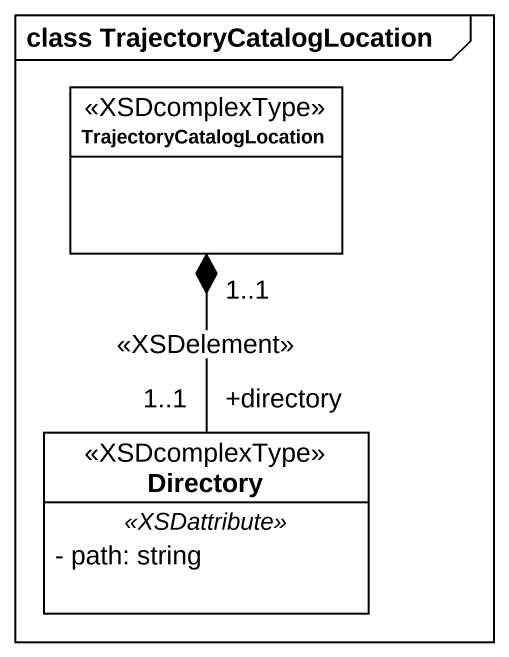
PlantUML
@startuml
mainframe class TrajectoryCatalogLocation
hide circle
hide empty members
skinparam classAttributeIconSize 0
class TrajectoryCatalogLocation <<XSDcomplexType>>
class Directory <<XSDcomplexType>> {
  .. <<XSDattribute>> ..
  - path: string
}
TrajectoryCatalogLocation "1..1" *-- "+directory\n1..1" Directory : <<XSDelement>>
@enduml
